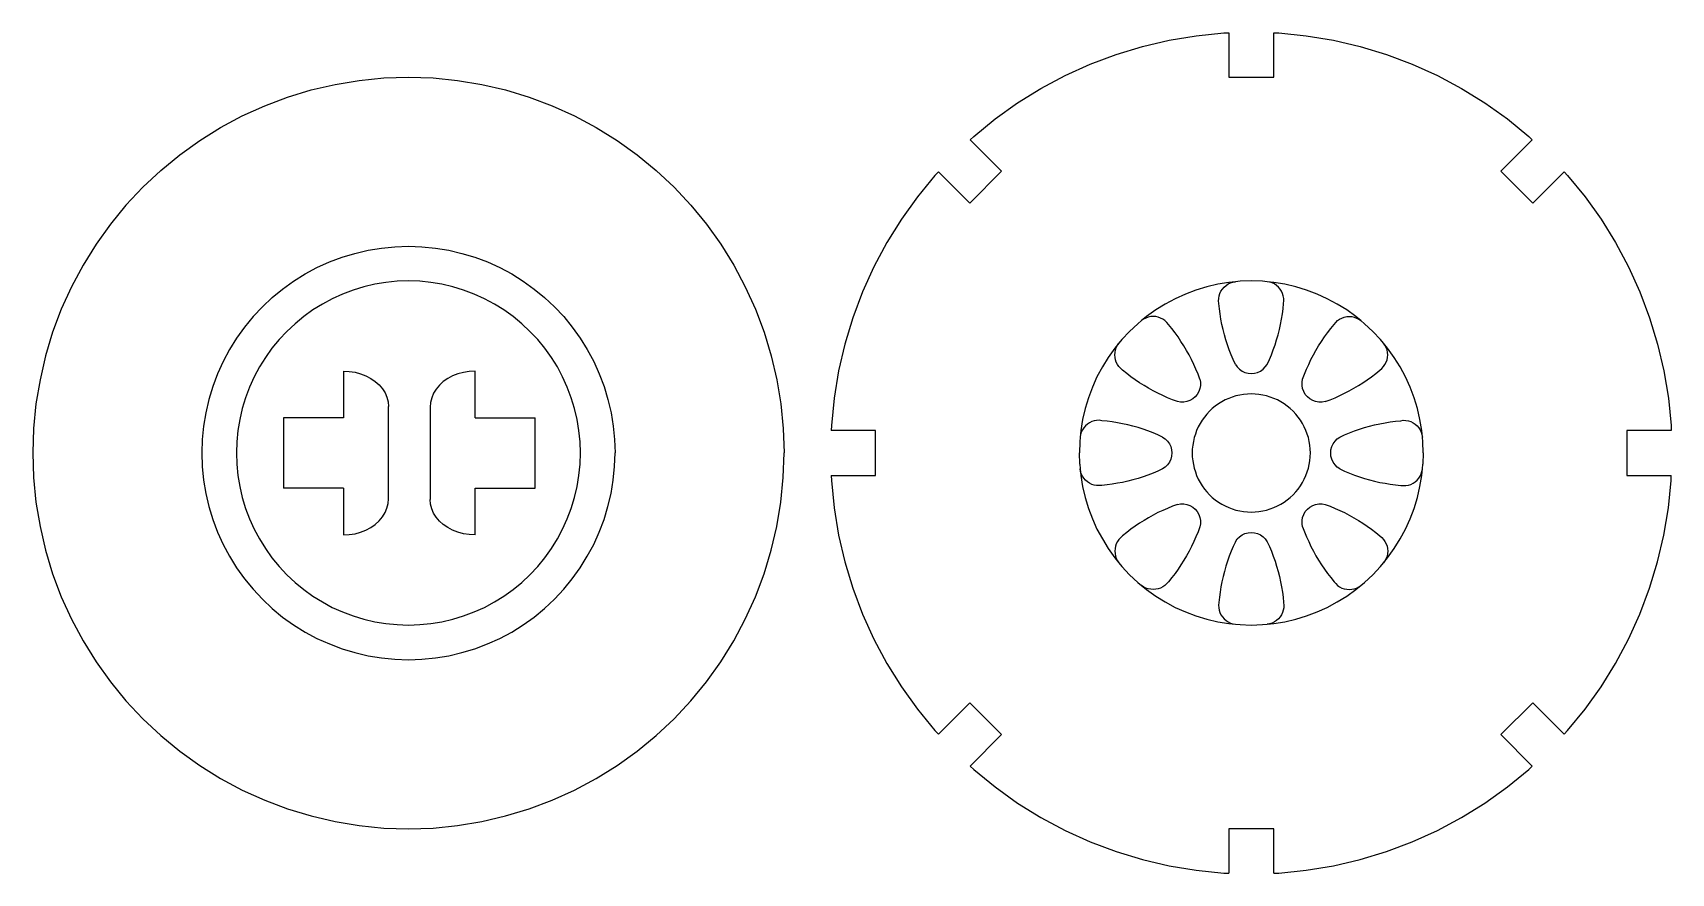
# Model space of a CAD drawing. Extents: x -264 to 264, y -276 to 276.
# Drawn here: x -263.9 to -123.9, y 48.8 to 120.6 of the extents above; entities that cross this region are included whole.
import ezdxf

# ---------------------------------------------------------------- set-up
doc = ezdxf.new("R2010")
doc.units = 0
doc.header["$MEASUREMENT"] = 0
doc.layers.get('0').update_dxf_attribs({"linetype": 'CONTINUOUS'})

msp = doc.modelspace()

# ---------------------------------------------------------------- linework, layer by layer
for p, q in [((-164.46, 120.4), (-162.11, 120.63)), ((-162.11, 120.63), (-161.69, 120.65)), ((-161.69, 120.65), (-161.69, 116.86)), ((-157.84, 120.65), (-157.41, 120.63)), ((-157.84, 116.86), (-157.84, 120.65)), ((-157.41, 120.63), (-155.07, 120.4)), ((-171.32, 118.8), (-169.07, 119.48)), ((-169.07, 119.48), (-166.78, 120.02)), ((-166.78, 120.02), (-164.46, 120.4)), ((-155.07, 120.4), (-152.74, 120.02)), ((-152.74, 120.02), (-150.45, 119.48)), ((-150.45, 119.48), (-148.2, 118.8)), ((-175.67, 117), (-173.53, 117.97)), ((-173.53, 117.97), (-171.32, 118.8)), ((-148.2, 118.8), (-146, 117.97)), ((-146, 117.97), (-143.85, 117)), ((-238.09, 116.24), (-236.02, 116.58)), ((-236.02, 116.58), (-233.92, 116.79)), ((-233.92, 116.79), (-231.82, 116.86)), ((-231.82, 116.86), (-229.72, 116.79)), ((-229.72, 116.79), (-227.63, 116.58)), ((-227.63, 116.58), (-225.56, 116.24)), ((-177.75, 115.89), (-175.67, 117)), ((-161.69, 116.86), (-157.84, 116.86)), ((-143.85, 117), (-141.78, 115.89)), ((-244.11, 114.41), (-242.15, 115.15)), ((-242.15, 115.15), (-240.14, 115.76)), ((-240.14, 115.76), (-238.09, 116.24)), ((-225.56, 116.24), (-223.51, 115.76)), ((-223.51, 115.76), (-221.5, 115.15)), ((-221.5, 115.15), (-219.53, 114.41)), ((-179.75, 114.65), (-177.75, 115.89)), ((-141.78, 115.89), (-139.78, 114.65)), ((-247.88, 112.55), (-246.03, 113.54)), ((-246.03, 113.54), (-244.11, 114.41)), ((-219.53, 114.41), (-217.62, 113.54)), ((-217.62, 113.54), (-215.77, 112.55)), ((-181.66, 113.28), (-179.75, 114.65)), ((-139.78, 114.65), (-137.86, 113.28)), ((-249.67, 111.44), (-247.88, 112.55)), ((-215.77, 112.55), (-213.98, 111.44)), ((-183.48, 111.78), (-181.66, 113.28)), ((-137.86, 113.28), (-136.04, 111.78)), ((-251.38, 110.22), (-249.67, 111.44)), ((-213.98, 111.44), (-212.27, 110.22)), ((-183.79, 111.49), (-183.48, 111.78)), ((-181.11, 108.81), (-183.79, 111.49)), ((-135.73, 111.49), (-138.41, 108.81)), ((-136.04, 111.78), (-135.73, 111.49)), ((-253, 108.89), (-251.38, 110.22)), ((-212.27, 110.22), (-210.65, 108.89)), ((-254.53, 107.45), (-253, 108.89)), ((-210.65, 108.89), (-209.11, 107.45)), ((-186.81, 108.46), (-188.3, 106.64)), ((-186.51, 108.77), (-186.81, 108.46)), ((-186.51, 108.77), (-183.83, 106.09)), ((-183.83, 106.09), (-181.11, 108.81)), ((-138.41, 108.81), (-135.69, 106.09)), ((-135.69, 106.09), (-133.01, 108.77)), ((-133.01, 108.77), (-132.72, 108.46)), ((-132.72, 108.46), (-131.22, 106.64)), ((-254.53, 107.45), (-255.97, 105.91)), ((-209.11, 107.45), (-207.68, 105.91)), ((-188.3, 106.64), (-189.67, 104.72)), ((-131.22, 106.64), (-129.85, 104.72)), ((-255.97, 105.91), (-257.3, 104.29)), ((-207.68, 105.91), (-206.34, 104.29)), ((-257.3, 104.29), (-258.53, 102.58)), ((-206.34, 104.29), (-205.12, 102.58)), ((-189.67, 104.72), (-190.91, 102.72)), ((-129.85, 104.72), (-128.61, 102.72)), ((-258.53, 102.58), (-259.64, 100.8)), ((-234.13, 102.25), (-232.98, 102.36)), ((-232.98, 102.36), (-231.82, 102.4)), ((-231.82, 102.4), (-230.67, 102.36)), ((-230.67, 102.36), (-229.52, 102.25)), ((-205.12, 102.58), (-204.01, 100.8)), ((-190.91, 102.72), (-192.02, 100.65)), ((-128.61, 102.72), (-127.5, 100.65)), ((-239.64, 100.58), (-238.58, 101.06)), ((-238.58, 101.06), (-237.5, 101.47)), ((-237.5, 101.47), (-236.4, 101.8)), ((-236.4, 101.8), (-235.27, 102.06)), ((-235.27, 102.06), (-234.13, 102.25)), ((-229.52, 102.25), (-228.38, 102.06)), ((-228.38, 102.06), (-227.25, 101.8)), ((-227.25, 101.8), (-226.15, 101.47)), ((-226.15, 101.47), (-225.06, 101.06)), ((-225.06, 101.06), (-224.01, 100.58)), ((-259.64, 100.8), (-260.63, 98.94)), ((-241.64, 99.43), (-240.66, 100.04)), ((-240.66, 100.04), (-239.64, 100.58)), ((-224.01, 100.58), (-222.99, 100.04)), ((-222.99, 100.04), (-222.01, 99.43)), ((-204.01, 100.8), (-203.02, 98.94)), ((-192.02, 100.65), (-192.99, 98.5)), ((-127.5, 100.65), (-126.53, 98.5)), ((-260.63, 98.94), (-261.5, 97.03)), ((-243.47, 98.02), (-242.58, 98.75)), ((-242.58, 98.75), (-241.64, 99.43)), ((-237.45, 98.32), (-238.33, 97.92)), ((-236.55, 98.66), (-237.45, 98.32)), ((-235.63, 98.94), (-236.55, 98.66)), ((-234.69, 99.16), (-235.63, 98.94)), ((-233.74, 99.31), (-234.69, 99.16)), ((-232.79, 99.41), (-233.74, 99.31)), ((-231.82, 99.44), (-232.79, 99.41)), ((-230.86, 99.41), (-231.82, 99.44)), ((-229.9, 99.31), (-230.86, 99.41)), ((-228.96, 99.16), (-229.9, 99.31)), ((-228.02, 98.94), (-228.96, 99.16)), ((-227.1, 98.66), (-228.02, 98.94)), ((-226.2, 98.32), (-227.1, 98.66)), ((-225.32, 97.92), (-226.2, 98.32)), ((-222.01, 99.43), (-221.07, 98.75)), ((-221.07, 98.75), (-220.18, 98.02)), ((-203.02, 98.94), (-202.15, 97.03)), ((-192.99, 98.5), (-193.82, 96.3)), ((-165.39, 98.32), (-166.26, 97.92)), ((-164.49, 98.66), (-165.39, 98.32)), ((-163.57, 98.94), (-164.49, 98.66)), ((-162.63, 99.16), (-163.57, 98.94)), ((-161.68, 99.31), (-162.63, 99.16)), ((-162.54, 97.95), (-162.51, 98.17)), ((-162.51, 98.17), (-162.44, 98.37)), ((-162.44, 98.37), (-162.35, 98.57)), ((-162.35, 98.57), (-162.23, 98.75)), ((-162.23, 98.75), (-162.08, 98.92)), ((-162.08, 98.92), (-161.92, 99.06)), ((-161.92, 99.06), (-161.74, 99.18)), ((-161.74, 99.18), (-161.54, 99.27)), ((-161.12, 99.37), (-161.68, 99.31)), ((-161.54, 99.27), (-161.34, 99.33)), ((-161.34, 99.33), (-161.12, 99.37)), ((-160.72, 99.41), (-161.12, 99.37)), ((-159.76, 99.44), (-160.72, 99.41)), ((-158.8, 99.41), (-159.76, 99.44)), ((-158.4, 99.37), (-158.8, 99.41)), ((-157.84, 99.31), (-158.4, 99.37)), ((-158.19, 99.33), (-158.4, 99.37)), ((-157.98, 99.27), (-158.19, 99.33)), ((-157.78, 99.18), (-157.98, 99.27)), ((-156.89, 99.16), (-157.84, 99.31)), ((-157.6, 99.06), (-157.78, 99.18)), ((-157.44, 98.92), (-157.6, 99.06)), ((-157.3, 98.75), (-157.44, 98.92)), ((-157.18, 98.57), (-157.3, 98.75)), ((-157.08, 98.37), (-157.18, 98.57)), ((-157.02, 98.17), (-157.08, 98.37)), ((-156.98, 97.95), (-157.02, 98.17)), ((-155.96, 98.94), (-156.89, 99.16)), ((-155.04, 98.66), (-155.96, 98.94)), ((-154.14, 98.32), (-155.04, 98.66)), ((-153.26, 97.92), (-154.14, 98.32)), ((-126.53, 98.5), (-125.7, 96.3)), ((-261.5, 97.03), (-262.24, 95.06)), ((-244.31, 97.23), (-245.1, 96.39)), ((-244.31, 97.23), (-243.47, 98.02)), ((-239.99, 96.96), (-240.77, 96.4)), ((-239.18, 97.47), (-239.99, 96.96)), ((-238.33, 97.92), (-239.18, 97.47)), ((-224.47, 97.47), (-225.32, 97.92)), ((-223.66, 96.96), (-224.47, 97.47)), ((-222.87, 96.4), (-223.66, 96.96)), ((-220.18, 98.02), (-219.33, 97.23)), ((-219.33, 97.23), (-218.54, 96.39)), ((-202.15, 97.03), (-201.41, 95.06)), ((-167.93, 96.96), (-168.71, 96.4)), ((-167.11, 97.47), (-167.93, 96.96)), ((-166.26, 97.92), (-167.11, 97.47)), ((-162.55, 97.74), (-162.54, 97.95)), ((-162.53, 97.52), (-162.55, 97.74)), ((-162.48, 97.07), (-162.53, 97.52)), ((-162.42, 96.62), (-162.48, 97.07)), ((-157.1, 96.62), (-157.04, 97.07)), ((-157.04, 97.07), (-157, 97.52)), ((-157, 97.52), (-156.97, 97.74)), ((-156.97, 97.74), (-156.98, 97.95)), ((-152.41, 97.47), (-153.26, 97.92)), ((-151.59, 96.96), (-152.41, 97.47)), ((-150.81, 96.4), (-151.59, 96.96)), ((-245.84, 95.49), (-246.51, 94.55)), ((-245.1, 96.39), (-245.84, 95.49)), ((-241.52, 95.79), (-242.22, 95.13)), ((-240.77, 96.4), (-241.52, 95.79)), ((-222.13, 95.79), (-222.87, 96.4)), ((-221.43, 95.13), (-222.13, 95.79)), ((-218.54, 96.39), (-217.81, 95.49)), ((-217.81, 95.49), (-217.14, 94.55)), ((-193.82, 96.3), (-194.51, 94.05)), ((-169.46, 95.79), (-170.16, 95.13)), ((-169.15, 96.05), (-169.46, 95.79)), ((-168.71, 96.4), (-169.15, 96.05)), ((-168.97, 96.17), (-169.15, 96.05)), ((-168.78, 96.27), (-168.97, 96.17)), ((-168.57, 96.35), (-168.78, 96.27)), ((-168.36, 96.39), (-168.57, 96.35)), ((-168.14, 96.41), (-168.36, 96.39)), ((-167.93, 96.39), (-168.14, 96.41)), ((-167.71, 96.35), (-167.93, 96.39)), ((-167.51, 96.27), (-167.71, 96.35)), ((-167.32, 96.17), (-167.51, 96.27)), ((-167.14, 96.05), (-167.32, 96.17)), ((-166.98, 95.9), (-167.14, 96.05)), ((-166.85, 95.73), (-166.98, 95.9)), ((-166.56, 95.38), (-166.85, 95.73)), ((-166.28, 95.02), (-166.56, 95.38)), ((-162.35, 96.18), (-162.42, 96.62)), ((-162.27, 95.73), (-162.35, 96.18)), ((-162.17, 95.29), (-162.27, 95.73)), ((-162.06, 94.85), (-162.17, 95.29)), ((-157.47, 94.85), (-157.36, 95.29)), ((-157.36, 95.29), (-157.26, 95.73)), ((-157.26, 95.73), (-157.17, 96.18)), ((-157.17, 96.18), (-157.1, 96.62)), ((-153.24, 95.02), (-152.96, 95.38)), ((-152.96, 95.38), (-152.68, 95.73)), ((-152.68, 95.73), (-152.54, 95.9)), ((-152.54, 95.9), (-152.38, 96.05)), ((-152.38, 96.05), (-152.21, 96.17)), ((-152.21, 96.17), (-152.01, 96.27)), ((-152.01, 96.27), (-151.81, 96.35)), ((-151.81, 96.35), (-151.6, 96.39)), ((-151.6, 96.39), (-151.38, 96.41)), ((-151.38, 96.41), (-151.16, 96.39)), ((-151.16, 96.39), (-150.95, 96.35)), ((-150.95, 96.35), (-150.75, 96.27)), ((-150.38, 96.05), (-150.81, 96.4)), ((-150.75, 96.27), (-150.55, 96.17)), ((-150.55, 96.17), (-150.38, 96.05)), ((-150.07, 95.79), (-150.38, 96.05)), ((-149.37, 95.13), (-150.07, 95.79)), ((-125.7, 96.3), (-125.02, 94.05)), ((-262.24, 95.06), (-262.85, 93.05)), ((-246.51, 94.55), (-247.12, 93.57)), ((-242.88, 94.43), (-243.49, 93.69)), ((-242.22, 95.13), (-242.88, 94.43)), ((-220.77, 94.43), (-221.43, 95.13)), ((-220.16, 93.69), (-220.77, 94.43)), ((-217.14, 94.55), (-216.53, 93.57)), ((-201.41, 95.06), (-200.8, 93.05)), ((-194.51, 94.05), (-195.04, 91.76)), ((-171.07, 94.12), (-171.43, 93.69)), ((-171.3, 93.75), (-171.2, 93.95)), ((-171.2, 93.95), (-171.07, 94.12)), ((-170.82, 94.43), (-171.07, 94.12)), ((-170.82, 94.43), (-170.16, 95.13)), ((-166.02, 94.66), (-166.28, 95.02)), ((-165.77, 94.28), (-166.02, 94.66)), ((-165.52, 93.9), (-165.77, 94.28)), ((-165.29, 93.51), (-165.52, 93.9)), ((-161.93, 94.42), (-162.06, 94.85)), ((-161.8, 93.99), (-161.93, 94.42)), ((-161.65, 93.56), (-161.8, 93.99)), ((-157.88, 93.56), (-157.73, 93.99)), ((-157.73, 93.99), (-157.59, 94.42)), ((-157.59, 94.42), (-157.47, 94.85)), ((-154.23, 93.51), (-154, 93.9)), ((-154, 93.9), (-153.76, 94.28)), ((-153.76, 94.28), (-153.5, 94.66)), ((-153.5, 94.66), (-153.24, 95.02)), ((-148.71, 94.43), (-149.37, 95.13)), ((-148.45, 94.12), (-148.71, 94.43)), ((-148.1, 93.69), (-148.45, 94.12)), ((-148.33, 93.95), (-148.45, 94.12)), ((-148.23, 93.75), (-148.33, 93.95)), ((-125.02, 94.05), (-124.48, 91.76)), ((-262.85, 93.05), (-263.32, 91)), ((-247.67, 92.55), (-248.14, 91.5)), ((-247.12, 93.57), (-247.67, 92.55)), ((-244.05, 92.91), (-244.56, 92.09)), ((-243.49, 93.69), (-244.05, 92.91)), ((-219.6, 92.91), (-220.16, 93.69)), ((-219.09, 92.09), (-219.6, 92.91)), ((-216.53, 93.57), (-215.98, 92.55)), ((-215.98, 92.55), (-215.5, 91.5)), ((-200.8, 93.05), (-200.32, 91)), ((-171.99, 92.91), (-172.49, 92.09)), ((-171.43, 93.69), (-171.99, 92.91)), ((-171.43, 93.12), (-171.41, 93.34)), ((-171.41, 92.9), (-171.43, 93.12)), ((-171.41, 93.34), (-171.37, 93.55)), ((-171.37, 92.69), (-171.41, 92.9)), ((-171.37, 93.55), (-171.3, 93.75)), ((-171.3, 92.49), (-171.37, 92.69)), ((-171.2, 92.29), (-171.3, 92.49)), ((-165.07, 93.12), (-165.29, 93.51)), ((-164.86, 92.72), (-165.07, 93.12)), ((-164.67, 92.31), (-164.86, 92.72)), ((-161.48, 93.14), (-161.65, 93.56)), ((-161.31, 92.72), (-161.48, 93.14)), ((-161.12, 92.31), (-161.31, 92.72)), ((-158.4, 92.31), (-158.21, 92.72)), ((-158.21, 92.72), (-158.04, 93.14)), ((-158.04, 93.14), (-157.88, 93.56)), ((-154.85, 92.31), (-154.66, 92.72)), ((-154.66, 92.72), (-154.45, 93.12)), ((-154.45, 93.12), (-154.23, 93.51)), ((-148.33, 92.29), (-148.23, 92.49)), ((-148.15, 93.55), (-148.23, 93.75)), ((-148.23, 92.49), (-148.15, 92.69)), ((-148.11, 93.34), (-148.15, 93.55)), ((-148.15, 92.69), (-148.11, 92.9)), ((-148.09, 93.12), (-148.11, 93.34)), ((-148.11, 92.9), (-148.09, 93.12)), ((-147.54, 92.91), (-148.1, 93.69)), ((-147.03, 92.09), (-147.54, 92.91)), ((-248.14, 91.5), (-248.55, 90.42)), ((-245.01, 91.24), (-245.41, 90.36)), ((-244.56, 92.09), (-245.01, 91.24)), ((-237.38, 91.74), (-236.88, 91.71)), ((-237.38, 91.74), (-237.38, 87.74)), ((-236.88, 91.71), (-236.38, 91.64)), ((-236.38, 91.64), (-235.91, 91.51)), ((-235.91, 91.51), (-235.45, 91.33)), ((-235.45, 91.33), (-235.04, 91.11)), ((-235.04, 91.11), (-234.66, 90.85)), ((-228.46, 91.1), (-228.84, 90.84)), ((-228.04, 91.33), (-228.46, 91.1)), ((-227.59, 91.5), (-228.04, 91.33)), ((-227.11, 91.63), (-227.59, 91.5)), ((-226.62, 91.71), (-227.11, 91.63)), ((-226.11, 91.74), (-226.62, 91.71)), ((-226.11, 87.74), (-226.11, 91.74)), ((-218.64, 91.24), (-219.09, 92.09)), ((-218.24, 90.36), (-218.64, 91.24)), ((-215.5, 91.5), (-215.1, 90.42)), ((-195.04, 91.76), (-195.42, 89.43)), ((-172.95, 91.24), (-173.34, 90.36)), ((-172.49, 92.09), (-172.95, 91.24)), ((-171.07, 92.12), (-171.2, 92.29)), ((-170.92, 91.96), (-171.07, 92.12)), ((-170.76, 91.82), (-170.92, 91.96)), ((-170.41, 91.54), (-170.76, 91.82)), ((-170.05, 91.26), (-170.41, 91.54)), ((-169.68, 91), (-170.05, 91.26)), ((-164.49, 91.9), (-164.67, 92.31)), ((-164.31, 91.48), (-164.49, 91.9)), ((-164.16, 91.06), (-164.31, 91.48)), ((-164.16, 91.06), (-164.11, 90.79)), ((-161.12, 92.31), (-160.96, 92.09)), ((-160.96, 92.09), (-160.77, 91.9)), ((-160.77, 91.9), (-160.55, 91.74)), ((-160.55, 91.74), (-160.3, 91.62)), ((-160.3, 91.62), (-160.03, 91.55)), ((-160.03, 91.55), (-159.76, 91.53)), ((-159.76, 91.53), (-159.49, 91.55)), ((-159.49, 91.55), (-159.22, 91.62)), ((-159.22, 91.62), (-158.98, 91.74)), ((-158.98, 91.74), (-158.75, 91.9)), ((-158.75, 91.9), (-158.56, 92.09)), ((-158.56, 92.09), (-158.4, 92.31)), ((-155.41, 90.79), (-155.37, 91.06)), ((-155.37, 91.06), (-155.21, 91.48)), ((-155.21, 91.48), (-155.04, 91.9)), ((-155.04, 91.9), (-154.85, 92.31)), ((-149.84, 91), (-149.48, 91.26)), ((-149.48, 91.26), (-149.12, 91.54)), ((-149.12, 91.54), (-148.77, 91.82)), ((-148.77, 91.82), (-148.6, 91.96)), ((-148.6, 91.96), (-148.45, 92.12)), ((-148.45, 92.12), (-148.33, 92.29)), ((-146.58, 91.24), (-147.03, 92.09)), ((-146.18, 90.36), (-146.58, 91.24)), ((-124.48, 91.76), (-124.1, 89.43)), ((-263.32, 91), (-263.67, 88.93)), ((-248.55, 90.42), (-248.89, 89.31)), ((-245.41, 90.36), (-245.75, 89.46)), ((-234.66, 90.85), (-234.33, 90.56)), ((-234.33, 90.56), (-234.05, 90.23)), ((-234.05, 90.23), (-233.82, 89.87)), ((-233.82, 89.87), (-233.66, 89.5)), ((-229.67, 89.84), (-229.83, 89.46)), ((-229.45, 90.2), (-229.67, 89.84)), ((-229.17, 90.53), (-229.45, 90.2)), ((-228.84, 90.84), (-229.17, 90.53)), ((-217.9, 89.46), (-218.24, 90.36)), ((-215.1, 90.42), (-214.76, 89.31)), ((-200.32, 91), (-199.98, 88.93)), ((-173.34, 90.36), (-173.68, 89.46)), ((-169.31, 90.74), (-169.68, 91)), ((-168.93, 90.5), (-169.31, 90.74)), ((-168.54, 90.27), (-168.93, 90.5)), ((-168.14, 90.05), (-168.54, 90.27)), ((-167.74, 89.84), (-168.14, 90.05)), ((-167.33, 89.65), (-167.74, 89.84)), ((-164.39, 89.75), (-164.56, 89.54)), ((-164.25, 89.99), (-164.39, 89.75)), ((-164.16, 90.24), (-164.25, 89.99)), ((-164.11, 90.51), (-164.16, 90.24)), ((-164.11, 90.79), (-164.11, 90.51)), ((-160.75, 89.69), (-161.07, 89.62)), ((-160.42, 89.75), (-160.75, 89.69)), ((-160.09, 89.78), (-160.42, 89.75)), ((-159.76, 89.79), (-160.09, 89.78)), ((-159.43, 89.78), (-159.76, 89.79)), ((-159.1, 89.75), (-159.43, 89.78)), ((-158.78, 89.69), (-159.1, 89.75)), ((-158.45, 89.62), (-158.78, 89.69)), ((-155.41, 90.51), (-155.41, 90.79)), ((-155.37, 90.24), (-155.41, 90.51)), ((-155.27, 89.99), (-155.37, 90.24)), ((-155.14, 89.75), (-155.27, 89.99)), ((-154.96, 89.54), (-155.14, 89.75)), ((-152.19, 89.65), (-151.78, 89.84)), ((-151.78, 89.84), (-151.38, 90.05)), ((-151.38, 90.05), (-150.99, 90.27)), ((-150.99, 90.27), (-150.6, 90.5)), ((-150.6, 90.5), (-150.22, 90.74)), ((-150.22, 90.74), (-149.84, 91)), ((-145.84, 89.46), (-146.18, 90.36)), ((-263.67, 88.93), (-263.87, 86.84)), ((-248.89, 89.31), (-249.15, 88.18)), ((-246.03, 88.54), (-246.24, 87.61)), ((-245.75, 89.46), (-246.03, 88.54)), ((-233.66, 89.5), (-233.56, 89.11)), ((-233.56, 89.11), (-233.53, 88.72)), ((-233.53, 80.82), (-233.53, 88.72)), ((-229.93, 89.06), (-229.96, 88.66)), ((-229.96, 88.66), (-229.96, 80.76)), ((-229.83, 89.46), (-229.93, 89.06)), ((-217.62, 88.54), (-217.9, 89.46)), ((-217.4, 87.61), (-217.62, 88.54)), ((-214.76, 89.31), (-214.5, 88.18)), ((-199.98, 88.93), (-199.78, 86.84)), ((-195.42, 89.43), (-195.66, 87.09)), ((-173.96, 88.54), (-174.18, 87.61)), ((-173.68, 89.46), (-173.96, 88.54)), ((-166.92, 89.46), (-167.33, 89.65)), ((-166.5, 89.29), (-166.92, 89.46)), ((-166.08, 89.13), (-166.5, 89.29)), ((-165.81, 89.09), (-166.08, 89.13)), ((-165.54, 89.09), (-165.81, 89.09)), ((-165.27, 89.13), (-165.54, 89.09)), ((-165.01, 89.23), (-165.27, 89.13)), ((-164.77, 89.36), (-165.01, 89.23)), ((-164.56, 89.54), (-164.77, 89.36)), ((-163.33, 88.31), (-163.56, 88.07)), ((-163.09, 88.54), (-163.33, 88.31)), ((-162.84, 88.74), (-163.09, 88.54)), ((-162.57, 88.94), (-162.84, 88.74)), ((-162.29, 89.11), (-162.57, 88.94)), ((-161.99, 89.27), (-162.29, 89.11)), ((-161.69, 89.4), (-161.99, 89.27)), ((-161.38, 89.52), (-161.69, 89.4)), ((-161.07, 89.62), (-161.38, 89.52)), ((-158.14, 89.52), (-158.45, 89.62)), ((-157.83, 89.4), (-158.14, 89.52)), ((-157.53, 89.27), (-157.83, 89.4)), ((-157.24, 89.11), (-157.53, 89.27)), ((-156.96, 88.94), (-157.24, 89.11)), ((-156.69, 88.74), (-156.96, 88.94)), ((-156.43, 88.54), (-156.69, 88.74)), ((-156.19, 88.31), (-156.43, 88.54)), ((-155.96, 88.07), (-156.19, 88.31)), ((-154.75, 89.36), (-154.96, 89.54)), ((-154.51, 89.23), (-154.75, 89.36)), ((-154.26, 89.13), (-154.51, 89.23)), ((-153.99, 89.09), (-154.26, 89.13)), ((-153.71, 89.09), (-153.99, 89.09)), ((-153.44, 89.13), (-153.71, 89.09)), ((-153.44, 89.13), (-153.02, 89.29)), ((-153.02, 89.29), (-152.6, 89.46)), ((-152.6, 89.46), (-152.19, 89.65)), ((-145.56, 88.54), (-145.84, 89.46)), ((-145.34, 87.61), (-145.56, 88.54)), ((-124.1, 89.43), (-123.87, 87.09)), ((-249.34, 87.04), (-249.45, 85.89)), ((-249.15, 88.18), (-249.34, 87.04)), ((-246.24, 87.61), (-246.4, 86.66)), ((-237.38, 87.74), (-242.51, 87.74)), ((-242.51, 87.74), (-242.51, 81.74)), ((-226.11, 87.74), (-220.98, 87.74)), ((-220.98, 81.74), (-220.98, 87.74)), ((-217.25, 86.66), (-217.4, 87.61)), ((-214.5, 88.18), (-214.31, 87.04)), ((-214.31, 87.04), (-214.2, 85.89)), ((-195.66, 87.09), (-195.67, 86.66)), ((-174.18, 87.61), (-174.34, 86.66)), ((-174.08, 86.9), (-174.2, 86.72)), ((-173.94, 87.06), (-174.08, 86.9)), ((-173.77, 87.2), (-173.94, 87.06)), ((-173.59, 87.32), (-173.77, 87.2)), ((-173.4, 87.42), (-173.59, 87.32)), ((-173.19, 87.48), (-173.4, 87.42)), ((-172.98, 87.52), (-173.19, 87.48)), ((-172.76, 87.53), (-172.98, 87.52)), ((-172.54, 87.5), (-172.76, 87.53)), ((-172.09, 87.46), (-172.54, 87.5)), ((-171.65, 87.4), (-172.09, 87.46)), ((-171.2, 87.33), (-171.65, 87.4)), ((-170.76, 87.24), (-171.2, 87.33)), ((-170.32, 87.14), (-170.76, 87.24)), ((-169.88, 87.03), (-170.32, 87.14)), ((-169.44, 86.91), (-169.88, 87.03)), ((-169.01, 86.77), (-169.44, 86.91)), ((-164.29, 86.97), (-164.43, 86.67)), ((-164.13, 87.26), (-164.29, 86.97)), ((-163.96, 87.54), (-164.13, 87.26)), ((-163.77, 87.81), (-163.96, 87.54)), ((-163.56, 88.07), (-163.77, 87.81)), ((-155.76, 87.81), (-155.96, 88.07)), ((-155.56, 87.54), (-155.76, 87.81)), ((-155.39, 87.26), (-155.56, 87.54)), ((-155.23, 86.97), (-155.39, 87.26)), ((-155.1, 86.67), (-155.23, 86.97)), ((-150.51, 86.77), (-150.08, 86.91)), ((-150.08, 86.91), (-149.65, 87.03)), ((-149.65, 87.03), (-149.21, 87.14)), ((-149.21, 87.14), (-148.77, 87.24)), ((-148.77, 87.24), (-148.32, 87.33)), ((-148.32, 87.33), (-147.88, 87.4)), ((-147.88, 87.4), (-147.43, 87.46)), ((-147.43, 87.46), (-146.98, 87.5)), ((-146.98, 87.5), (-146.76, 87.53)), ((-146.76, 87.53), (-146.55, 87.52)), ((-146.55, 87.52), (-146.33, 87.48)), ((-146.33, 87.48), (-146.13, 87.42)), ((-146.13, 87.42), (-145.93, 87.32)), ((-145.93, 87.32), (-145.75, 87.2)), ((-145.75, 87.2), (-145.58, 87.06)), ((-145.58, 87.06), (-145.44, 86.9)), ((-145.44, 86.9), (-145.32, 86.72)), ((-145.19, 86.66), (-145.34, 87.61)), ((-123.87, 87.09), (-123.85, 86.66)), ((-263.87, 86.84), (-263.94, 84.74)), ((-249.45, 85.89), (-249.49, 84.74)), ((-246.49, 85.7), (-246.53, 84.74)), ((-246.4, 86.66), (-246.49, 85.7)), ((-217.15, 85.7), (-217.25, 86.66)), ((-217.12, 84.74), (-217.15, 85.7)), ((-214.2, 85.89), (-214.16, 84.74)), ((-199.78, 86.84), (-199.71, 84.74)), ((-191.88, 86.66), (-195.67, 86.66)), ((-191.88, 82.81), (-191.88, 86.66)), ((-174.43, 85.7), (-174.46, 84.74)), ((-174.39, 86.1), (-174.43, 85.7)), ((-174.34, 86.66), (-174.39, 86.1)), ((-174.36, 86.31), (-174.39, 86.1)), ((-174.29, 86.52), (-174.36, 86.31)), ((-174.2, 86.72), (-174.29, 86.52)), ((-168.59, 86.62), (-169.01, 86.77)), ((-168.16, 86.46), (-168.59, 86.62)), ((-167.75, 86.29), (-168.16, 86.46)), ((-167.34, 86.1), (-167.75, 86.29)), ((-167.34, 86.1), (-167.11, 85.94)), ((-167.11, 85.94), (-166.92, 85.75)), ((-166.92, 85.75), (-166.76, 85.52)), ((-166.76, 85.52), (-166.65, 85.28)), ((-164.71, 85.72), (-164.77, 85.4)), ((-164.64, 86.05), (-164.71, 85.72)), ((-164.54, 86.36), (-164.64, 86.05)), ((-164.43, 86.67), (-164.54, 86.36)), ((-154.98, 86.36), (-155.1, 86.67)), ((-154.88, 86.05), (-154.98, 86.36)), ((-154.81, 85.72), (-154.88, 86.05)), ((-154.75, 85.4), (-154.81, 85.72)), ((-152.88, 85.28), (-152.76, 85.52)), ((-152.76, 85.52), (-152.6, 85.75)), ((-152.6, 85.75), (-152.41, 85.94)), ((-152.41, 85.94), (-152.19, 86.1)), ((-152.19, 86.1), (-151.78, 86.29)), ((-151.78, 86.29), (-151.36, 86.46)), ((-151.36, 86.46), (-150.94, 86.62)), ((-150.94, 86.62), (-150.51, 86.77)), ((-145.32, 86.72), (-145.23, 86.52)), ((-145.23, 86.52), (-145.17, 86.31)), ((-145.13, 86.1), (-145.19, 86.66)), ((-145.17, 86.31), (-145.13, 86.1)), ((-145.09, 85.7), (-145.13, 86.1)), ((-145.06, 84.74), (-145.09, 85.7)), ((-127.64, 86.66), (-127.64, 82.81)), ((-123.85, 86.66), (-127.64, 86.66)), ((-263.94, 84.74), (-263.87, 82.64)), ((-249.49, 84.74), (-249.45, 83.58)), ((-246.53, 84.74), (-246.49, 83.78)), ((-217.15, 83.78), (-217.12, 84.74)), ((-214.2, 83.58), (-214.16, 84.74)), ((-199.78, 82.64), (-199.71, 84.74)), ((-174.43, 83.78), (-174.46, 84.74)), ((-166.65, 84.2), (-166.76, 83.95)), ((-166.65, 85.28), (-166.57, 85.01)), ((-166.57, 84.47), (-166.65, 84.2)), ((-166.57, 85.01), (-166.55, 84.74)), ((-166.55, 84.74), (-166.57, 84.47)), ((-164.8, 85.07), (-164.81, 84.74)), ((-164.81, 84.74), (-164.8, 84.41)), ((-164.77, 85.4), (-164.8, 85.07)), ((-164.8, 84.41), (-164.77, 84.08)), ((-164.77, 84.08), (-164.71, 83.75)), ((-154.81, 83.75), (-154.75, 84.08)), ((-154.72, 85.07), (-154.75, 85.4)), ((-154.75, 84.08), (-154.72, 84.41)), ((-154.71, 84.74), (-154.72, 85.07)), ((-154.72, 84.41), (-154.71, 84.74)), ((-152.97, 84.74), (-152.95, 85.01)), ((-152.95, 84.47), (-152.97, 84.74)), ((-152.95, 85.01), (-152.88, 85.28)), ((-152.88, 84.2), (-152.95, 84.47)), ((-152.76, 83.95), (-152.88, 84.2)), ((-145.06, 84.74), (-145.09, 83.78)), ((-249.45, 83.58), (-249.34, 82.43)), ((-246.49, 83.78), (-246.4, 82.82)), ((-246.4, 82.82), (-246.24, 81.87)), ((-217.4, 81.87), (-217.25, 82.82)), ((-217.25, 82.82), (-217.15, 83.78)), ((-214.31, 82.43), (-214.2, 83.58)), ((-195.67, 82.81), (-195.66, 82.39)), ((-195.67, 82.81), (-191.88, 82.81)), ((-174.43, 83.78), (-174.39, 83.38)), ((-174.39, 83.38), (-174.34, 82.82)), ((-174.36, 83.16), (-174.39, 83.38)), ((-174.29, 82.96), (-174.36, 83.16)), ((-174.34, 82.82), (-174.18, 81.87)), ((-174.2, 82.76), (-174.29, 82.96)), ((-174.08, 82.58), (-174.2, 82.76)), ((-169.01, 82.7), (-169.44, 82.57)), ((-168.59, 82.85), (-169.01, 82.7)), ((-168.16, 83.02), (-168.59, 82.85)), ((-167.75, 83.19), (-168.16, 83.02)), ((-167.34, 83.38), (-167.75, 83.19)), ((-167.11, 83.53), (-167.34, 83.38)), ((-166.92, 83.73), (-167.11, 83.53)), ((-166.76, 83.95), (-166.92, 83.73)), ((-164.71, 83.75), (-164.64, 83.43)), ((-164.64, 83.43), (-164.54, 83.12)), ((-164.54, 83.12), (-164.43, 82.81)), ((-164.43, 82.81), (-164.29, 82.5)), ((-155.23, 82.5), (-155.1, 82.81)), ((-155.1, 82.81), (-154.98, 83.12)), ((-154.98, 83.12), (-154.88, 83.43)), ((-154.88, 83.43), (-154.81, 83.75)), ((-152.6, 83.73), (-152.76, 83.95)), ((-152.41, 83.53), (-152.6, 83.73)), ((-152.19, 83.38), (-152.41, 83.53)), ((-152.19, 83.38), (-151.78, 83.19)), ((-151.78, 83.19), (-151.36, 83.02)), ((-151.36, 83.02), (-150.94, 82.85)), ((-150.94, 82.85), (-150.51, 82.7)), ((-150.51, 82.7), (-150.08, 82.57)), ((-145.44, 82.58), (-145.32, 82.76)), ((-145.34, 81.87), (-145.19, 82.82)), ((-145.32, 82.76), (-145.23, 82.96)), ((-145.23, 82.96), (-145.17, 83.16)), ((-145.19, 82.82), (-145.13, 83.38)), ((-145.17, 83.16), (-145.13, 83.38)), ((-145.13, 83.38), (-145.09, 83.78)), ((-127.64, 82.81), (-123.85, 82.81)), ((-123.87, 82.39), (-123.85, 82.81)), ((-263.87, 82.64), (-263.67, 80.55)), ((-249.34, 82.43), (-249.15, 81.29)), ((-249.15, 81.29), (-248.89, 80.17)), ((-246.24, 81.87), (-246.03, 80.93)), ((-237.38, 81.74), (-242.51, 81.74)), ((-237.38, 81.74), (-237.38, 77.74)), ((-226.11, 77.74), (-226.11, 81.74)), ((-226.11, 81.74), (-220.98, 81.74)), ((-217.62, 80.93), (-217.4, 81.87)), ((-214.76, 80.17), (-214.5, 81.29)), ((-214.5, 81.29), (-214.31, 82.43)), ((-199.98, 80.55), (-199.78, 82.64)), ((-195.66, 82.39), (-195.42, 80.04)), ((-174.18, 81.87), (-173.96, 80.93)), ((-173.94, 82.42), (-174.08, 82.58)), ((-173.77, 82.27), (-173.94, 82.42)), ((-173.59, 82.15), (-173.77, 82.27)), ((-173.4, 82.06), (-173.59, 82.15)), ((-173.19, 81.99), (-173.4, 82.06)), ((-172.98, 81.96), (-173.19, 81.99)), ((-172.76, 81.95), (-172.98, 81.96)), ((-172.54, 81.97), (-172.76, 81.95)), ((-172.09, 82.02), (-172.54, 81.97)), ((-171.65, 82.08), (-172.09, 82.02)), ((-171.2, 82.15), (-171.65, 82.08)), ((-170.76, 82.23), (-171.2, 82.15)), ((-170.32, 82.33), (-170.76, 82.23)), ((-169.88, 82.44), (-170.32, 82.33)), ((-169.44, 82.57), (-169.88, 82.44)), ((-164.29, 82.5), (-164.13, 82.21)), ((-164.13, 82.21), (-163.96, 81.93)), ((-163.96, 81.93), (-163.77, 81.66)), ((-163.77, 81.66), (-163.56, 81.41)), ((-163.56, 81.41), (-163.33, 81.17)), ((-156.19, 81.17), (-155.96, 81.41)), ((-155.96, 81.41), (-155.76, 81.66)), ((-155.76, 81.66), (-155.56, 81.93)), ((-155.56, 81.93), (-155.39, 82.21)), ((-155.39, 82.21), (-155.23, 82.5)), ((-150.08, 82.57), (-149.65, 82.44)), ((-149.65, 82.44), (-149.21, 82.33)), ((-149.21, 82.33), (-148.77, 82.23)), ((-148.77, 82.23), (-148.32, 82.15)), ((-148.32, 82.15), (-147.88, 82.08)), ((-147.88, 82.08), (-147.43, 82.02)), ((-147.43, 82.02), (-146.98, 81.97)), ((-146.98, 81.97), (-146.76, 81.95)), ((-146.76, 81.95), (-146.55, 81.96)), ((-146.55, 81.96), (-146.33, 81.99)), ((-146.33, 81.99), (-146.13, 82.06)), ((-146.13, 82.06), (-145.93, 82.15)), ((-145.93, 82.15), (-145.75, 82.27)), ((-145.75, 82.27), (-145.58, 82.42)), ((-145.58, 82.42), (-145.44, 82.58)), ((-145.56, 80.93), (-145.34, 81.87)), ((-124.1, 80.04), (-123.87, 82.39)), ((-263.67, 80.55), (-263.32, 78.47)), ((-248.89, 80.17), (-248.55, 79.06)), ((-246.03, 80.93), (-245.75, 80.01)), ((-245.75, 80.01), (-245.41, 79.11)), ((-233.82, 79.64), (-233.66, 80.02)), ((-233.66, 80.02), (-233.56, 80.41)), ((-233.56, 80.41), (-233.53, 80.82)), ((-229.93, 80.37), (-229.96, 80.76)), ((-229.83, 79.98), (-229.93, 80.37)), ((-229.67, 79.6), (-229.83, 79.98)), ((-218.24, 79.11), (-217.9, 80.01)), ((-217.9, 80.01), (-217.62, 80.93)), ((-215.1, 79.06), (-214.76, 80.17)), ((-200.32, 78.47), (-199.98, 80.55)), ((-195.42, 80.04), (-195.04, 77.72)), ((-173.96, 80.93), (-173.68, 80.01)), ((-173.68, 80.01), (-173.34, 79.11)), ((-166.92, 80.01), (-167.33, 79.83)), ((-166.5, 80.19), (-166.92, 80.01)), ((-166.08, 80.34), (-166.5, 80.19)), ((-166.08, 80.34), (-165.81, 80.39)), ((-165.81, 80.39), (-165.54, 80.39)), ((-165.54, 80.39), (-165.27, 80.34)), ((-165.27, 80.34), (-165.01, 80.25)), ((-165.01, 80.25), (-164.77, 80.11)), ((-164.77, 80.11), (-164.56, 79.94)), ((-164.56, 79.94), (-164.39, 79.73)), ((-163.33, 81.17), (-163.09, 80.94)), ((-163.09, 80.94), (-162.84, 80.73)), ((-162.84, 80.73), (-162.57, 80.54)), ((-162.57, 80.54), (-162.29, 80.37)), ((-162.29, 80.37), (-161.99, 80.21)), ((-161.99, 80.21), (-161.69, 80.07)), ((-161.69, 80.07), (-161.38, 79.96)), ((-161.38, 79.96), (-161.07, 79.86)), ((-161.07, 79.86), (-160.75, 79.79)), ((-158.78, 79.79), (-158.45, 79.86)), ((-158.45, 79.86), (-158.14, 79.96)), ((-158.14, 79.96), (-157.83, 80.07)), ((-157.83, 80.07), (-157.53, 80.21)), ((-157.53, 80.21), (-157.24, 80.37)), ((-157.24, 80.37), (-156.96, 80.54)), ((-156.96, 80.54), (-156.69, 80.73)), ((-156.69, 80.73), (-156.43, 80.94)), ((-156.43, 80.94), (-156.19, 81.17)), ((-155.14, 79.73), (-154.96, 79.94)), ((-154.96, 79.94), (-154.75, 80.11)), ((-154.75, 80.11), (-154.51, 80.25)), ((-154.51, 80.25), (-154.26, 80.34)), ((-154.26, 80.34), (-153.99, 80.39)), ((-153.99, 80.39), (-153.71, 80.39)), ((-153.71, 80.39), (-153.44, 80.34)), ((-153.44, 80.34), (-153.02, 80.19)), ((-153.02, 80.19), (-152.6, 80.01)), ((-152.6, 80.01), (-152.19, 79.83)), ((-146.18, 79.11), (-145.84, 80.01)), ((-145.84, 80.01), (-145.56, 80.93)), ((-124.48, 77.72), (-124.1, 80.04)), ((-263.32, 78.47), (-262.85, 76.43)), ((-248.55, 79.06), (-248.14, 77.98)), ((-245.41, 79.11), (-245.01, 78.24)), ((-235.04, 78.37), (-234.66, 78.64)), ((-234.66, 78.64), (-234.33, 78.94)), ((-234.33, 78.94), (-234.05, 79.28)), ((-234.05, 79.28), (-233.82, 79.64)), ((-229.45, 79.25), (-229.67, 79.6)), ((-229.17, 78.92), (-229.45, 79.25)), ((-228.84, 78.62), (-229.17, 78.92)), ((-228.46, 78.36), (-228.84, 78.62)), ((-218.64, 78.24), (-218.24, 79.11)), ((-215.5, 77.98), (-215.1, 79.06)), ((-200.8, 76.43), (-200.32, 78.47)), ((-173.34, 79.11), (-172.95, 78.24)), ((-169.68, 78.48), (-170.05, 78.22)), ((-169.31, 78.73), (-169.68, 78.48)), ((-168.93, 78.98), (-169.31, 78.73)), ((-168.54, 79.21), (-168.93, 78.98)), ((-168.14, 79.43), (-168.54, 79.21)), ((-167.74, 79.64), (-168.14, 79.43)), ((-167.33, 79.83), (-167.74, 79.64)), ((-164.39, 79.73), (-164.25, 79.49)), ((-164.25, 79.49), (-164.16, 79.23)), ((-164.16, 79.23), (-164.11, 78.96)), ((-164.11, 78.69), (-164.16, 78.42)), ((-164.11, 78.96), (-164.11, 78.69)), ((-160.75, 79.79), (-160.42, 79.73)), ((-160.42, 79.73), (-160.09, 79.7)), ((-160.09, 79.7), (-159.76, 79.69)), ((-159.76, 79.69), (-159.43, 79.7)), ((-159.43, 79.7), (-159.1, 79.73)), ((-159.1, 79.73), (-158.78, 79.79)), ((-155.41, 78.96), (-155.37, 79.23)), ((-155.41, 78.69), (-155.41, 78.96)), ((-155.37, 78.42), (-155.41, 78.69)), ((-155.37, 79.23), (-155.27, 79.49)), ((-155.27, 79.49), (-155.14, 79.73)), ((-152.19, 79.83), (-151.78, 79.64)), ((-151.78, 79.64), (-151.38, 79.43)), ((-151.38, 79.43), (-150.99, 79.21)), ((-150.99, 79.21), (-150.6, 78.98)), ((-150.6, 78.98), (-150.22, 78.73)), ((-150.22, 78.73), (-149.84, 78.48)), ((-149.84, 78.48), (-149.48, 78.22)), ((-146.58, 78.24), (-146.18, 79.11)), ((-248.14, 77.98), (-247.67, 76.93)), ((-245.01, 78.24), (-244.56, 77.39)), ((-244.56, 77.39), (-244.05, 76.57)), ((-237.38, 77.74), (-236.88, 77.76)), ((-236.88, 77.76), (-236.38, 77.84)), ((-236.38, 77.84), (-235.91, 77.97)), ((-235.91, 77.97), (-235.45, 78.15)), ((-235.45, 78.15), (-235.04, 78.37)), ((-228.04, 78.14), (-228.46, 78.36)), ((-227.59, 77.97), (-228.04, 78.14)), ((-227.11, 77.84), (-227.59, 77.97)), ((-226.62, 77.76), (-227.11, 77.84)), ((-226.11, 77.74), (-226.62, 77.76)), ((-219.6, 76.57), (-219.09, 77.39)), ((-219.09, 77.39), (-218.64, 78.24)), ((-215.98, 76.93), (-215.5, 77.98)), ((-195.04, 77.72), (-194.51, 75.43)), ((-172.95, 78.24), (-172.49, 77.39)), ((-172.49, 77.39), (-171.99, 76.57)), ((-171.2, 77.18), (-171.3, 76.99)), ((-171.07, 77.36), (-171.2, 77.18)), ((-170.92, 77.52), (-171.07, 77.36)), ((-170.76, 77.65), (-170.92, 77.52)), ((-170.41, 77.94), (-170.76, 77.65)), ((-170.05, 78.22), (-170.41, 77.94)), ((-164.67, 77.17), (-164.86, 76.76)), ((-164.49, 77.58), (-164.67, 77.17)), ((-164.31, 78), (-164.49, 77.58)), ((-164.16, 78.42), (-164.31, 78)), ((-161.12, 77.16), (-161.31, 76.75)), ((-161.12, 77.16), (-160.96, 77.39)), ((-160.96, 77.39), (-160.77, 77.58)), ((-160.77, 77.58), (-160.55, 77.74)), ((-160.55, 77.74), (-160.3, 77.85)), ((-160.3, 77.85), (-160.03, 77.93)), ((-160.03, 77.93), (-159.76, 77.95)), ((-159.76, 77.95), (-159.49, 77.93)), ((-159.49, 77.93), (-159.22, 77.85)), ((-159.22, 77.85), (-158.98, 77.74)), ((-158.98, 77.74), (-158.75, 77.58)), ((-158.75, 77.58), (-158.56, 77.39)), ((-158.56, 77.39), (-158.4, 77.16)), ((-158.4, 77.16), (-158.21, 76.75)), ((-155.37, 78.42), (-155.21, 78)), ((-155.21, 78), (-155.04, 77.58)), ((-155.04, 77.58), (-154.85, 77.17)), ((-154.85, 77.17), (-154.66, 76.76)), ((-149.48, 78.22), (-149.12, 77.94)), ((-149.12, 77.94), (-148.77, 77.65)), ((-148.77, 77.65), (-148.6, 77.52)), ((-148.6, 77.52), (-148.45, 77.36)), ((-148.45, 77.36), (-148.33, 77.18)), ((-148.33, 77.18), (-148.23, 76.99)), ((-147.54, 76.57), (-147.03, 77.39)), ((-147.03, 77.39), (-146.58, 78.24)), ((-125.02, 75.43), (-124.48, 77.72)), ((-262.85, 76.43), (-262.24, 74.41)), ((-247.67, 76.93), (-247.12, 75.91)), ((-247.12, 75.91), (-246.51, 74.92)), ((-244.05, 76.57), (-243.49, 75.79)), ((-243.49, 75.79), (-242.88, 75.04)), ((-220.77, 75.04), (-220.16, 75.79)), ((-220.16, 75.79), (-219.6, 76.57)), ((-217.14, 74.92), (-216.53, 75.91)), ((-216.53, 75.91), (-215.98, 76.93)), ((-201.41, 74.41), (-200.8, 76.43)), ((-171.99, 76.57), (-171.43, 75.79)), ((-171.41, 76.57), (-171.43, 76.36)), ((-171.43, 76.36), (-171.41, 76.14)), ((-171.43, 75.79), (-171.07, 75.35)), ((-171.37, 76.79), (-171.41, 76.57)), ((-171.41, 76.14), (-171.37, 75.93)), ((-171.3, 76.99), (-171.37, 76.79)), ((-171.37, 75.93), (-171.3, 75.72)), ((-171.3, 75.72), (-171.2, 75.53)), ((-165.29, 75.96), (-165.52, 75.57)), ((-165.07, 76.36), (-165.29, 75.96)), ((-164.86, 76.76), (-165.07, 76.36)), ((-161.65, 75.91), (-161.8, 75.49)), ((-161.48, 76.34), (-161.65, 75.91)), ((-161.31, 76.75), (-161.48, 76.34)), ((-158.21, 76.75), (-158.04, 76.34)), ((-158.04, 76.34), (-157.88, 75.91)), ((-157.88, 75.91), (-157.73, 75.49)), ((-154.66, 76.76), (-154.45, 76.36)), ((-154.45, 76.36), (-154.23, 75.96)), ((-154.23, 75.96), (-154, 75.57)), ((-148.45, 75.35), (-148.1, 75.79)), ((-148.23, 75.72), (-148.33, 75.53)), ((-148.23, 76.99), (-148.15, 76.79)), ((-148.15, 75.93), (-148.23, 75.72)), ((-148.15, 76.79), (-148.11, 76.57)), ((-148.11, 76.14), (-148.15, 75.93)), ((-148.11, 76.57), (-148.09, 76.36)), ((-148.09, 76.36), (-148.11, 76.14)), ((-148.1, 75.79), (-147.54, 76.57)), ((-262.24, 74.41), (-261.5, 72.45)), ((-246.51, 74.92), (-245.84, 73.99)), ((-242.88, 75.04), (-242.22, 74.34)), ((-242.22, 74.34), (-241.52, 73.68)), ((-222.13, 73.68), (-221.43, 74.34)), ((-221.43, 74.34), (-220.77, 75.04)), ((-217.81, 73.99), (-217.14, 74.92)), ((-202.15, 72.45), (-201.41, 74.41)), ((-194.51, 75.43), (-193.82, 73.18)), ((-171.2, 75.53), (-171.07, 75.35)), ((-171.07, 75.35), (-170.82, 75.04)), ((-170.82, 75.04), (-170.16, 74.34)), ((-169.46, 73.68), (-170.16, 74.34)), ((-166.28, 74.45), (-166.56, 74.09)), ((-166.02, 74.82), (-166.28, 74.45)), ((-165.77, 75.19), (-166.02, 74.82)), ((-165.52, 75.57), (-165.77, 75.19)), ((-162.06, 74.62), (-162.17, 74.18)), ((-161.93, 75.06), (-162.06, 74.62)), ((-161.8, 75.49), (-161.93, 75.06)), ((-157.73, 75.49), (-157.59, 75.06)), ((-157.59, 75.06), (-157.47, 74.62)), ((-157.47, 74.62), (-157.36, 74.18)), ((-154, 75.57), (-153.76, 75.19)), ((-153.76, 75.19), (-153.5, 74.82)), ((-153.5, 74.82), (-153.24, 74.45)), ((-153.24, 74.45), (-152.96, 74.09)), ((-149.37, 74.34), (-150.07, 73.68)), ((-148.71, 75.04), (-149.37, 74.34)), ((-148.71, 75.04), (-148.45, 75.35)), ((-148.33, 75.53), (-148.45, 75.35)), ((-125.7, 73.18), (-125.02, 75.43)), ((-245.84, 73.99), (-245.1, 73.09)), ((-245.1, 73.09), (-244.31, 72.25)), ((-241.52, 73.68), (-240.77, 73.07)), ((-240.77, 73.07), (-239.99, 72.51)), ((-223.66, 72.51), (-222.87, 73.07)), ((-222.87, 73.07), (-222.13, 73.68)), ((-219.33, 72.25), (-218.54, 73.09)), ((-218.54, 73.09), (-217.81, 73.99)), ((-193.82, 73.18), (-192.99, 70.97)), ((-169.46, 73.68), (-169.15, 73.43)), ((-169.15, 73.43), (-168.71, 73.07)), ((-168.97, 73.3), (-169.15, 73.43)), ((-168.78, 73.2), (-168.97, 73.3)), ((-168.57, 73.13), (-168.78, 73.2)), ((-168.71, 73.07), (-167.93, 72.51)), ((-168.36, 73.09), (-168.57, 73.13)), ((-168.14, 73.07), (-168.36, 73.09)), ((-167.93, 73.09), (-168.14, 73.07)), ((-167.71, 73.13), (-167.93, 73.09)), ((-167.51, 73.2), (-167.71, 73.13)), ((-167.32, 73.3), (-167.51, 73.2)), ((-167.14, 73.43), (-167.32, 73.3)), ((-166.98, 73.58), (-167.14, 73.43)), ((-166.85, 73.74), (-166.98, 73.58)), ((-166.56, 74.09), (-166.85, 73.74)), ((-162.42, 72.85), (-162.48, 72.41)), ((-162.35, 73.3), (-162.42, 72.85)), ((-162.27, 73.74), (-162.35, 73.3)), ((-162.17, 74.18), (-162.27, 73.74)), ((-157.36, 74.18), (-157.26, 73.74)), ((-157.26, 73.74), (-157.17, 73.3)), ((-157.17, 73.3), (-157.1, 72.85)), ((-157.1, 72.85), (-157.04, 72.41)), ((-152.96, 74.09), (-152.68, 73.74)), ((-152.68, 73.74), (-152.54, 73.58)), ((-152.54, 73.58), (-152.38, 73.43)), ((-152.38, 73.43), (-152.21, 73.3)), ((-152.21, 73.3), (-152.01, 73.2)), ((-152.01, 73.2), (-151.81, 73.13)), ((-151.81, 73.13), (-151.6, 73.09)), ((-151.6, 73.09), (-151.38, 73.07)), ((-151.59, 72.51), (-150.81, 73.07)), ((-151.38, 73.07), (-151.16, 73.09)), ((-151.16, 73.09), (-150.95, 73.13)), ((-150.95, 73.13), (-150.75, 73.2)), ((-150.81, 73.07), (-150.38, 73.43)), ((-150.75, 73.2), (-150.55, 73.3)), ((-150.55, 73.3), (-150.38, 73.43)), ((-150.38, 73.43), (-150.07, 73.68)), ((-126.53, 70.97), (-125.7, 73.18)), ((-261.5, 72.45), (-260.63, 70.53)), ((-244.31, 72.25), (-243.47, 71.46)), ((-243.47, 71.46), (-242.58, 70.72)), ((-239.99, 72.51), (-239.18, 72.01)), ((-239.18, 72.01), (-238.33, 71.55)), ((-238.33, 71.55), (-237.45, 71.16)), ((-226.2, 71.16), (-225.32, 71.55)), ((-225.32, 71.55), (-224.47, 72.01)), ((-224.47, 72.01), (-223.66, 72.51)), ((-221.07, 70.72), (-220.18, 71.46)), ((-220.18, 71.46), (-219.33, 72.25)), ((-203.02, 70.53), (-202.15, 72.45)), ((-167.93, 72.51), (-167.11, 72.01)), ((-167.11, 72.01), (-166.26, 71.55)), ((-166.26, 71.55), (-165.39, 71.16)), ((-162.53, 71.96), (-162.55, 71.74)), ((-162.55, 71.74), (-162.54, 71.52)), ((-162.54, 71.52), (-162.51, 71.31)), ((-162.48, 72.41), (-162.53, 71.96)), ((-157.04, 72.41), (-157, 71.96)), ((-156.98, 71.52), (-157.02, 71.31)), ((-157, 71.96), (-156.97, 71.74)), ((-156.97, 71.74), (-156.98, 71.52)), ((-154.14, 71.16), (-153.26, 71.55)), ((-153.26, 71.55), (-152.41, 72.01)), ((-152.41, 72.01), (-151.59, 72.51)), ((-260.63, 70.53), (-259.64, 68.68)), ((-242.58, 70.72), (-241.64, 70.05)), ((-241.64, 70.05), (-240.66, 69.44)), ((-237.45, 71.16), (-236.55, 70.82)), ((-236.55, 70.82), (-235.63, 70.54)), ((-235.63, 70.54), (-234.69, 70.32)), ((-234.69, 70.32), (-233.74, 70.16)), ((-233.74, 70.16), (-232.79, 70.07)), ((-232.79, 70.07), (-231.82, 70.04)), ((-231.82, 70.04), (-230.86, 70.07)), ((-230.86, 70.07), (-229.9, 70.16)), ((-229.9, 70.16), (-228.96, 70.32)), ((-228.96, 70.32), (-228.02, 70.54)), ((-228.02, 70.54), (-227.1, 70.82)), ((-227.1, 70.82), (-226.2, 71.16)), ((-222.99, 69.44), (-222.01, 70.05)), ((-222.01, 70.05), (-221.07, 70.72)), ((-204.01, 68.68), (-203.02, 70.53)), ((-192.99, 70.97), (-192.02, 68.83)), ((-165.39, 71.16), (-164.49, 70.82)), ((-164.49, 70.82), (-163.57, 70.54)), ((-163.57, 70.54), (-162.63, 70.32)), ((-162.63, 70.32), (-161.68, 70.16)), ((-162.51, 71.31), (-162.44, 71.1)), ((-162.44, 71.1), (-162.35, 70.91)), ((-162.35, 70.91), (-162.23, 70.73)), ((-162.23, 70.73), (-162.08, 70.56)), ((-162.08, 70.56), (-161.92, 70.42)), ((-161.92, 70.42), (-161.74, 70.3)), ((-161.74, 70.3), (-161.54, 70.21)), ((-161.68, 70.16), (-161.12, 70.11)), ((-161.54, 70.21), (-161.34, 70.14)), ((-161.34, 70.14), (-161.12, 70.11)), ((-161.12, 70.11), (-160.72, 70.07)), ((-160.72, 70.07), (-159.76, 70.04)), ((-159.76, 70.04), (-158.8, 70.07)), ((-158.8, 70.07), (-158.4, 70.11)), ((-158.4, 70.11), (-157.84, 70.16)), ((-158.19, 70.14), (-158.4, 70.11)), ((-157.98, 70.21), (-158.19, 70.14)), ((-157.78, 70.3), (-157.98, 70.21)), ((-157.84, 70.16), (-156.89, 70.32)), ((-157.6, 70.42), (-157.78, 70.3)), ((-157.44, 70.56), (-157.6, 70.42)), ((-157.3, 70.73), (-157.44, 70.56)), ((-157.18, 70.91), (-157.3, 70.73)), ((-157.08, 71.1), (-157.18, 70.91)), ((-157.02, 71.31), (-157.08, 71.1)), ((-156.89, 70.32), (-155.96, 70.54)), ((-155.96, 70.54), (-155.04, 70.82)), ((-155.04, 70.82), (-154.14, 71.16)), ((-127.5, 68.83), (-126.53, 70.97)), ((-259.64, 68.68), (-258.53, 66.9)), ((-240.66, 69.44), (-239.64, 68.9)), ((-239.64, 68.9), (-238.58, 68.42)), ((-225.06, 68.42), (-224.01, 68.9)), ((-224.01, 68.9), (-222.99, 69.44)), ((-205.12, 66.9), (-204.01, 68.68)), ((-192.02, 68.83), (-190.91, 66.75)), ((-128.61, 66.75), (-127.5, 68.83)), ((-238.58, 68.42), (-237.5, 68.01)), ((-237.5, 68.01), (-236.4, 67.68)), ((-236.4, 67.68), (-235.27, 67.41)), ((-235.27, 67.41), (-234.13, 67.23)), ((-229.52, 67.23), (-228.38, 67.41)), ((-228.38, 67.41), (-227.25, 67.68)), ((-227.25, 67.68), (-226.15, 68.01)), ((-226.15, 68.01), (-225.06, 68.42)), ((-258.53, 66.9), (-257.3, 65.19)), ((-234.13, 67.23), (-232.98, 67.11)), ((-232.98, 67.11), (-231.82, 67.07)), ((-231.82, 67.07), (-230.67, 67.11)), ((-230.67, 67.11), (-229.52, 67.23)), ((-206.34, 65.19), (-205.12, 66.9)), ((-190.91, 66.75), (-189.67, 64.75)), ((-129.85, 64.75), (-128.61, 66.75)), ((-257.3, 65.19), (-255.97, 63.56)), ((-207.68, 63.56), (-206.34, 65.19)), ((-189.67, 64.75), (-188.3, 62.84)), ((-131.22, 62.84), (-129.85, 64.75)), ((-255.97, 63.56), (-254.53, 62.03)), ((-209.11, 62.03), (-207.68, 63.56)), ((-183.83, 63.39), (-186.51, 60.71)), ((-181.11, 60.67), (-183.83, 63.39)), ((-135.69, 63.39), (-138.41, 60.67)), ((-133.01, 60.71), (-135.69, 63.39)), ((-254.53, 62.03), (-253, 60.59)), ((-210.65, 60.59), (-209.11, 62.03)), ((-188.3, 62.84), (-186.81, 61.02)), ((-132.72, 61.02), (-131.22, 62.84)), ((-253, 60.59), (-251.38, 59.26)), ((-212.27, 59.26), (-210.65, 60.59)), ((-186.81, 61.02), (-186.51, 60.71)), ((-183.79, 57.99), (-181.11, 60.67)), ((-138.41, 60.67), (-135.73, 57.99)), ((-133.01, 60.71), (-132.72, 61.02)), ((-251.38, 59.26), (-249.67, 58.03)), ((-213.98, 58.03), (-212.27, 59.26)), ((-249.67, 58.03), (-247.88, 56.92)), ((-215.77, 56.92), (-213.98, 58.03)), ((-183.79, 57.99), (-183.48, 57.69)), ((-183.48, 57.69), (-181.66, 56.2)), ((-137.86, 56.2), (-136.04, 57.69)), ((-136.04, 57.69), (-135.73, 57.99)), ((-247.88, 56.92), (-246.03, 55.93)), ((-217.62, 55.93), (-215.77, 56.92)), ((-181.66, 56.2), (-179.75, 54.83)), ((-139.78, 54.83), (-137.86, 56.2)), ((-246.03, 55.93), (-244.11, 55.07)), ((-244.11, 55.07), (-242.15, 54.33)), ((-221.5, 54.33), (-219.53, 55.07)), ((-219.53, 55.07), (-217.62, 55.93)), ((-179.75, 54.83), (-177.75, 53.59)), ((-141.78, 53.59), (-139.78, 54.83)), ((-242.15, 54.33), (-240.14, 53.72)), ((-240.14, 53.72), (-238.09, 53.24)), ((-238.09, 53.24), (-236.02, 52.9)), ((-227.63, 52.9), (-225.56, 53.24)), ((-225.56, 53.24), (-223.51, 53.72)), ((-223.51, 53.72), (-221.5, 54.33)), ((-177.75, 53.59), (-175.67, 52.48)), ((-143.85, 52.48), (-141.78, 53.59)), ((-236.02, 52.9), (-233.92, 52.69)), ((-233.92, 52.69), (-231.82, 52.62)), ((-231.82, 52.62), (-229.72, 52.69)), ((-229.72, 52.69), (-227.63, 52.9)), ((-175.67, 52.48), (-173.53, 51.51)), ((-161.69, 52.62), (-161.69, 48.83)), ((-157.84, 52.62), (-161.69, 52.62)), ((-157.84, 48.83), (-157.84, 52.62)), ((-146, 51.51), (-143.85, 52.48)), ((-173.53, 51.51), (-171.32, 50.68)), ((-171.32, 50.68), (-169.07, 49.99)), ((-150.45, 49.99), (-148.2, 50.68)), ((-148.2, 50.68), (-146, 51.51)), ((-169.07, 49.99), (-166.78, 49.46)), ((-166.78, 49.46), (-164.46, 49.08)), ((-164.46, 49.08), (-162.11, 48.84)), ((-157.41, 48.84), (-155.07, 49.08)), ((-155.07, 49.08), (-152.74, 49.46)), ((-152.74, 49.46), (-150.45, 49.99)), ((-162.11, 48.84), (-161.69, 48.83)), ((-157.84, 48.83), (-157.41, 48.84))]:
    msp.add_line(p, q)

doc.saveas('drawing.dxf')
